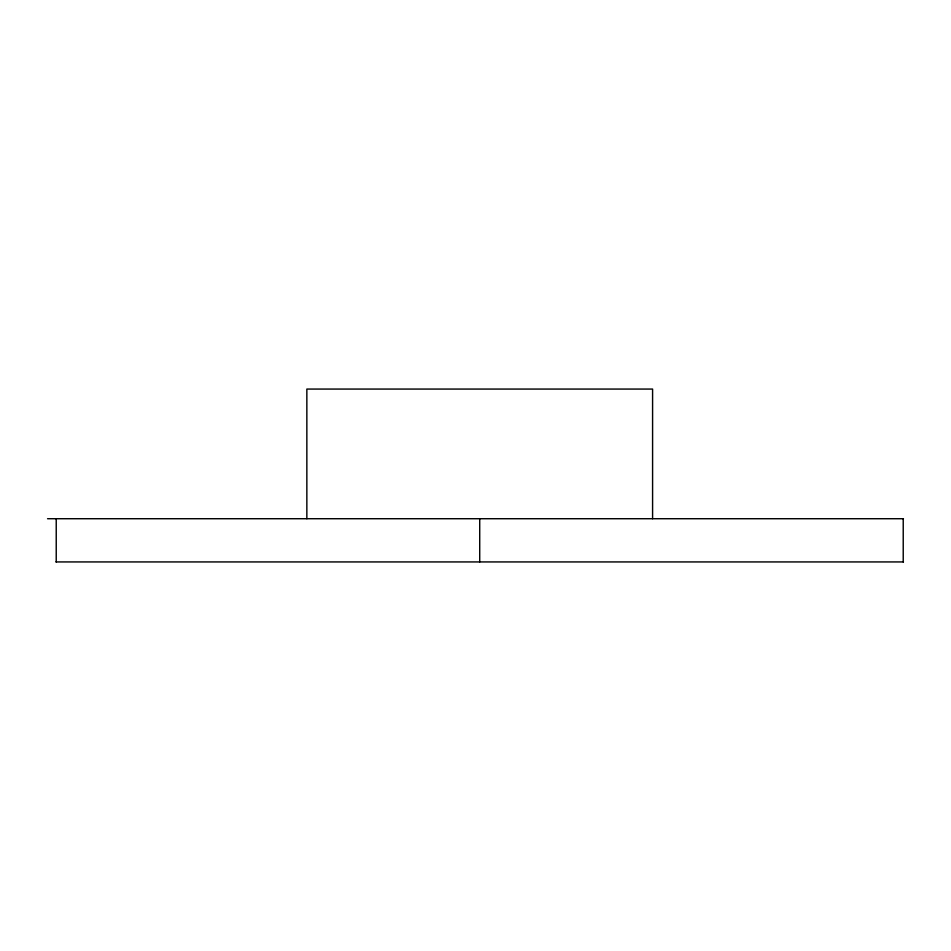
<?xml version="1.0" encoding="UTF-8"?>
<svg xmlns="http://www.w3.org/2000/svg" width="951" height="951" viewBox="0 0 951 951"><rect width="100%" height="100%" fill="white"/><g stroke="black" fill="none" stroke-linecap="round" stroke-linejoin="round"><path stroke-width="1.43" d="M47.55 518.723L903.45 518.723M55.99 561.934L903.45 561.934M903.224 518.723L903.224 561.934M652.588 518.723L652.588 389.066L306.852 389.066L306.852 518.723M479.72 518.723L479.72 561.934M56.228 518.723L56.228 561.934"/></g></svg>
